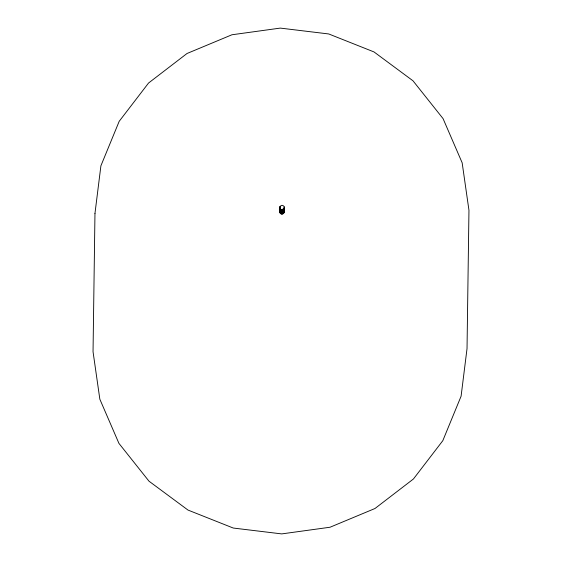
<?xml version="1.0" encoding="UTF-8"?>
<svg xmlns="http://www.w3.org/2000/svg" width="562" height="562" viewBox="0 0 562 562"><rect width="100%" height="100%" fill="white"/><g stroke="black" fill="none" stroke-linecap="round" stroke-linejoin="round"><path stroke-width="0.84" d="M284.133 211.256C284.808 213.349 281.878 215 280.389 213.419C279.033 211.129 278.562 205.783 282.005 205.299C288.158 206.591 279.672 213.174 279.848 206.949M279.799 212.436L279.862 208.095M280.073 206.416L279.721 211.86M280.031 212.963L280.094 208.621M280.389 213.419L280.452 209.078M280.86 213.764L280.923 209.422M281.4 213.982L281.464 209.64M281.983 214.052L282.047 209.71M282.567 213.974L282.63 209.633M283.108 213.75L283.164 209.408M283.571 213.391L283.627 209.05M283.922 212.935L283.979 208.593M284.14 212.401L284.189 206.914M94.971 213.405L93.039 351.714L99.846 399.217L118.933 443.376L148.993 481.184L187.989 510.064L233.258 528.041L281.71 533.9L330.049 527.233L374.98 508.505L413.442 478.979L442.814 440.678L461.093 396.21L467.029 348.595L468.961 210.286L462.154 162.783L443.067 118.624L413.007 80.816L374.011 51.936L328.742 33.959L280.29 28.1L231.951 34.767L187.02 53.495L148.558 83.021L119.186 121.322L100.907 165.79L94.971 213.405"/></g></svg>
